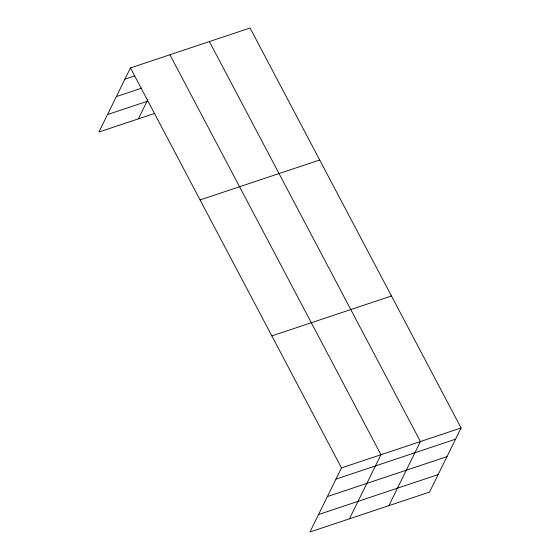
<?xml version="1.0" encoding="UTF-8"?>
<svg xmlns="http://www.w3.org/2000/svg" width="560" height="560" viewBox="0 0 560 560"><rect width="100%" height="100%" fill="white"/><g stroke="black" fill="none" stroke-linecap="round" stroke-linejoin="round"><path stroke-width="0.84" d="M461.097 427.966L341.481 467.908L309.946 532L429.555 492.058L461.097 427.966L250.054 28L130.445 67.942L98.903 132.034L154.826 113.358M138.376 118.853L147.735 99.834M349.419 518.819L380.954 454.727L169.918 54.761M388.892 505.638L420.427 441.546L209.391 41.58M124.929 79.149L134.799 75.852M116.34 96.6L141.834 88.088M107.492 114.576L146.965 101.402M200.088 199.927L319.697 159.992M271.838 335.916L391.454 295.981M335.965 479.115L455.581 439.173M327.376 496.566L446.992 456.631M318.528 514.549L438.144 474.607M130.445 67.942L341.481 467.908"/></g></svg>
